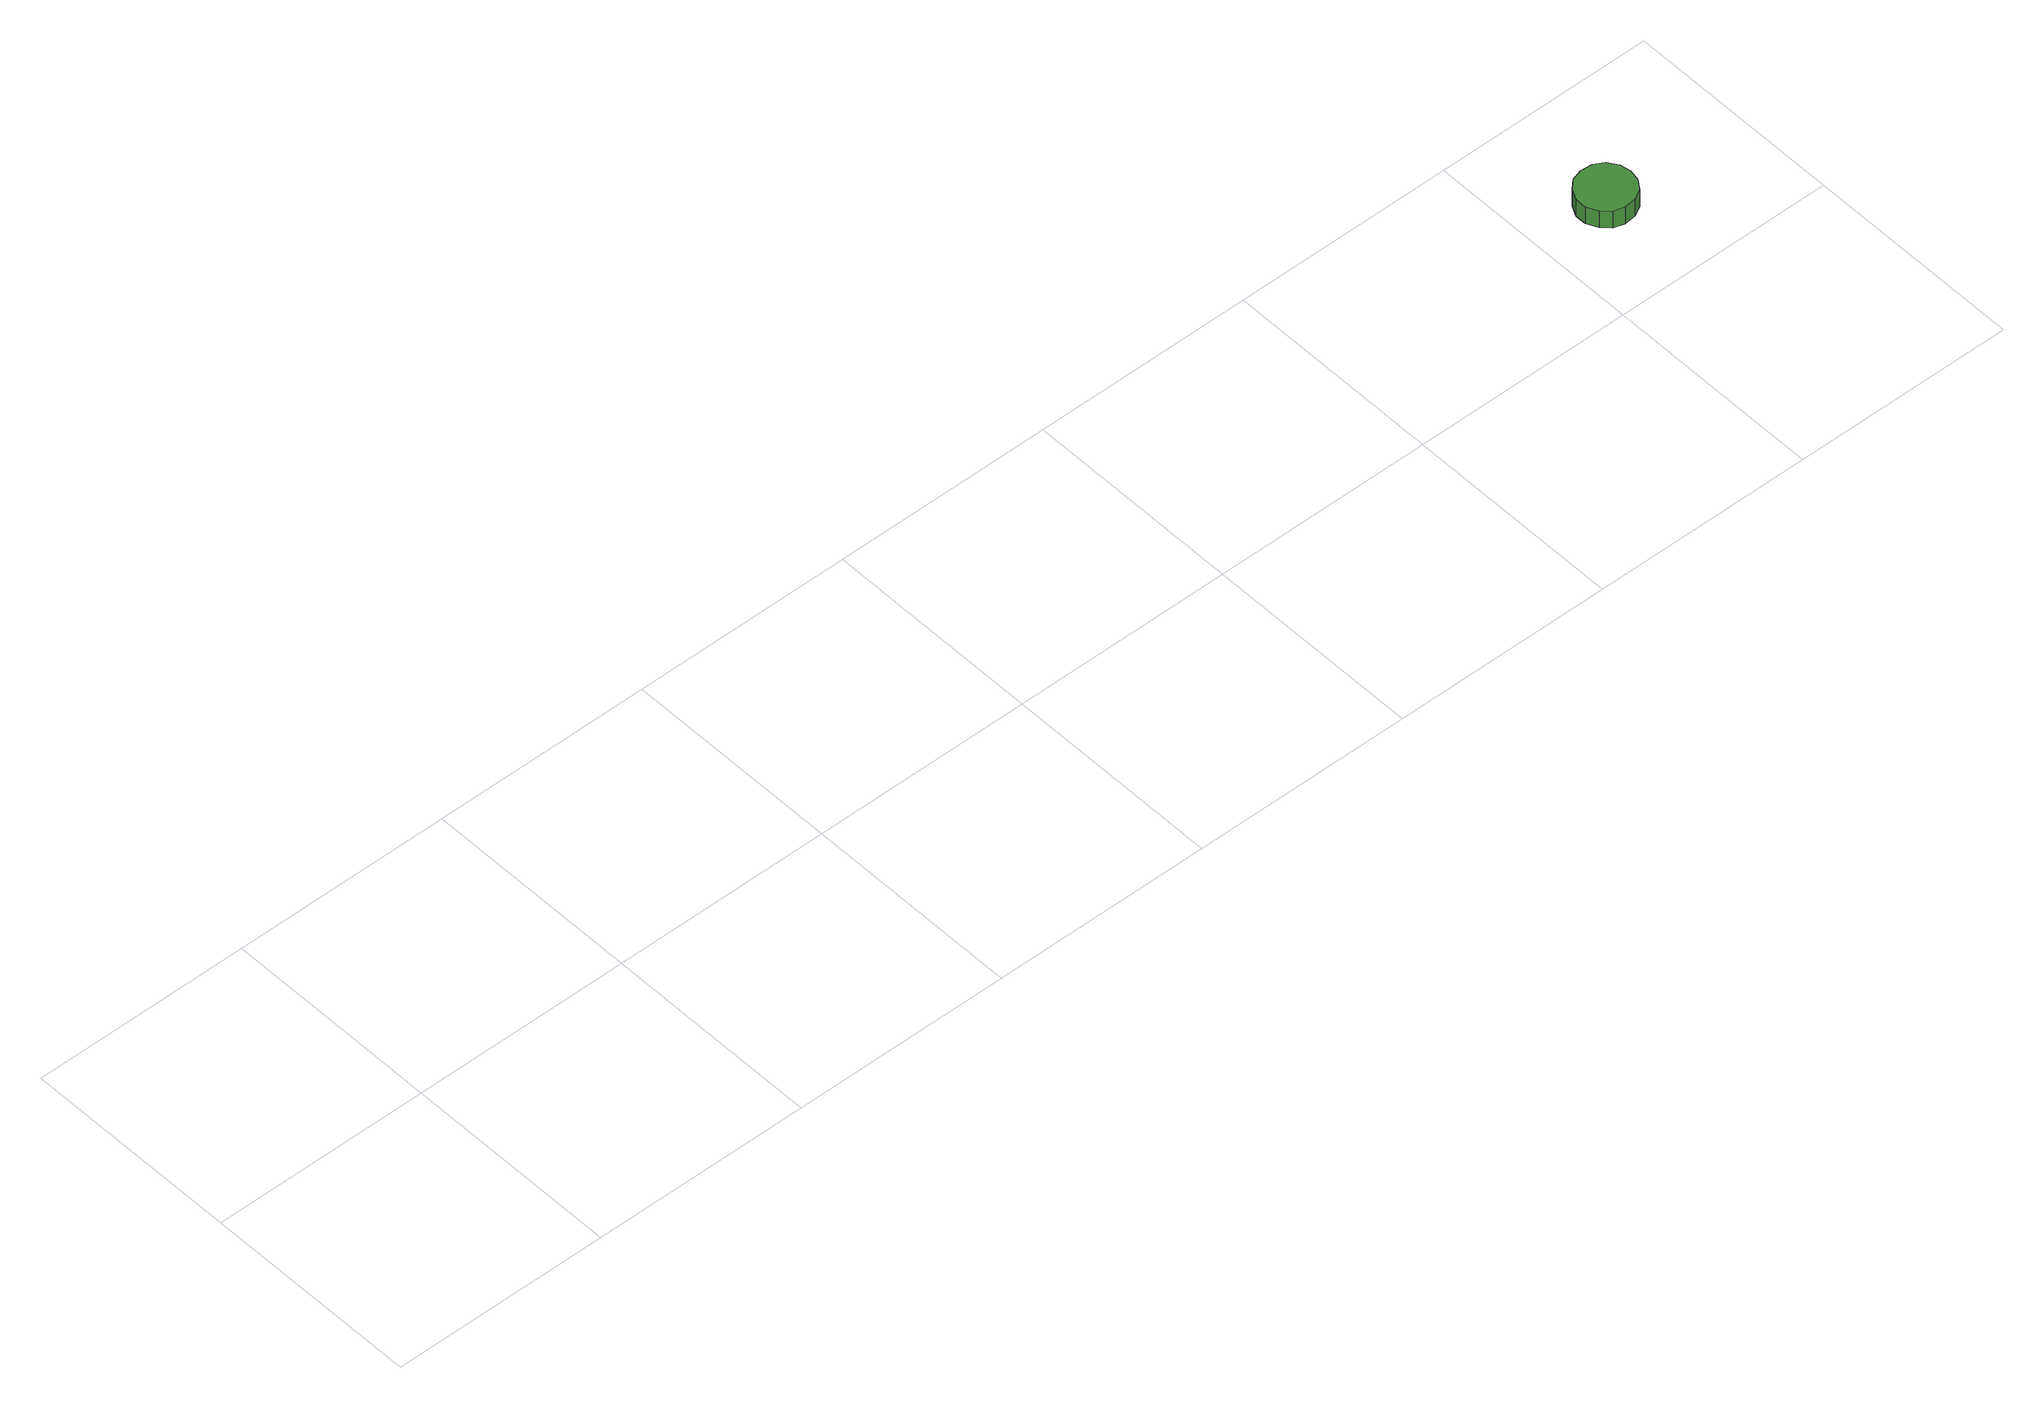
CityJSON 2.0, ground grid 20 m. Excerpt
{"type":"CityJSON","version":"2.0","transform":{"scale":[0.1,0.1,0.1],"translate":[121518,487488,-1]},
"CityObjects":{
"tree1":{"type":"SolitaryVegetationObject","attributes":{"function":"something"}},
"tree2":{"type":"SolitaryVegetationObject","attributes":{"function":"something"},"geometry":[{"type":"MultiSurface","lod":"1","boundaries":[[[0,1,2,3,4,5,6,7,8,9,10,11,12,13,14]],[[15,16,17,18,19,20,21,22,23,24,25,26,27,28,29]],[[0,29,28,1]],[[1,28,27,2]],[[2,27,26,3]],[[3,26,25,4]],[[4,25,24,5]],[[5,24,23,6]],[[6,23,22,7]],[[7,22,21,8]],[[8,21,20,9]],[[9,20,19,10]],[[10,19,18,11]],[[11,18,17,12]],[[12,17,16,13]],[[13,16,15,14]],[[14,15,29,0]]]}]}
},
"vertices":[
[1292,94,27],[1290,104,27],[1284,113,27],[1275,118,27],[1264,119,27],[1254,116,27],[1247,109,27],[1242,99,27],[1242,89,27],[1247,79,27],[1254,72,27],[1264,69,27],[1275,70,27],[1284,75,27],[1290,84,27],[1290,84,9],[1284,75,9],[1275,70,9],[1264,69,9],[1254,72,9],[1247,79,9],[1242,89,9],[1242,99,9],[1247,109,9],[1254,116,9],[1264,119,9],[1275,118,9],[1284,113,9],[1290,104,9],[1292,94,9]
]}
